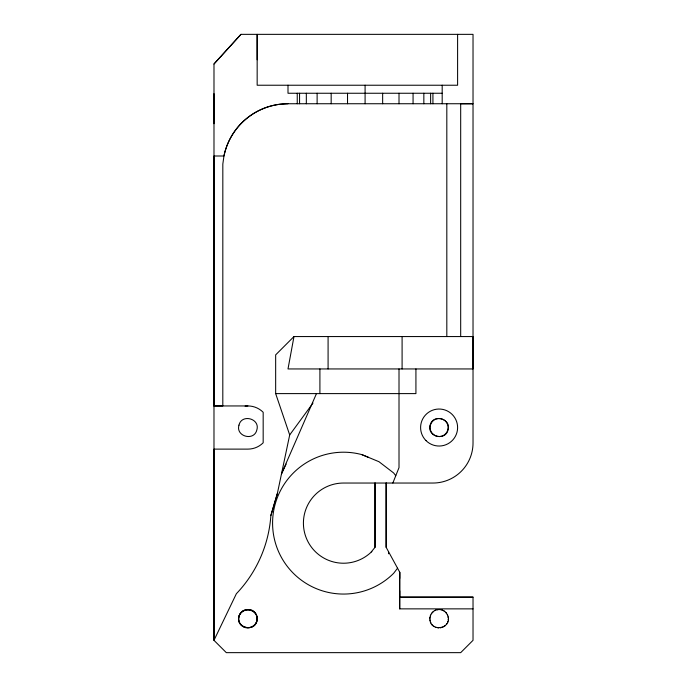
<?xml version="1.0" encoding="UTF-8"?>
<svg xmlns="http://www.w3.org/2000/svg" width="687" height="687" viewBox="0 0 687 687"><rect width="100%" height="100%" fill="white"/><g stroke="black" fill="none" stroke-linecap="round" stroke-linejoin="round"><path stroke-width="1.03" d="M473.025 597.14L399.688 597.166L473.025 597.14L473.025 640.318L460.685 652.65L226.324 652.65L213.983 640.318L236.371 593.723A125.841 125.841 0 0 0 270.867 515.533L277.359 493.498L289.691 434.948L275.659 393.608L275.659 354.878L293.976 336.561L473.025 336.561L473.025 368.945L287.999 368.945L293.976 336.561M319.91 393.608L319.91 368.945M375.033 547.324L375.033 483.038L375.033 547.324L371.255 551.936M386.154 547.324L386.154 483.038L386.154 547.324L399.705 572.151L399.705 608.862L473.025 608.862M399.01 368.945L399.01 467.624L392.844 483.038M399.688 597.166L399.705 572.151M415.927 368.945L415.927 393.608L275.659 393.608M430.131 620.679C428.782 615.612 432.776 610.142 437.928 609.549M429.925 619.897C431.032 632.289 451.282 628.751 448.079 616.78M388.507 553.782L388.524 551.661M429.933 617.484L429.933 618.283M448.267 619.975L448.276 619.167M430.354 615.93L430.569 615.157M447.847 621.529L447.632 622.302M270.867 515.533L277.368 493.498M316.475 393.608L281.524 473.738L286.144 464.077M431.384 613.757L431.78 613.07M446.825 623.693L446.421 624.389M289.691 434.948L312.989 403.08M397.55 568.209L393.66 573.284A70.924 70.924 0 0 1 274.998 541.485A70.924 70.924 0 0 1 361.86 454.622L368.498 457.362M213.975 63.994L240.957 34.35L473.025 34.35L473.025 442.952A40.086 40.086 0 0 1 432.93 483.038L343.509 483.038A40.086 40.086 0 0 0 306.471 538.471A40.086 40.086 0 0 0 371.856 551.481M240.974 34.35L213.992 63.994L213.983 640.318L213.975 449.118L247.904 449.118A21.589 21.589 0 0 0 263.173 442.797L263.173 412.269A21.589 21.589 0 0 0 245.087 406.129M432.93 611.928L433.497 611.37M445.27 625.522L444.704 626.089M434.897 610.563L435.592 610.168M443.304 626.888L442.608 627.291M437.155 609.755C442.213 608.407 447.692 612.409 448.276 617.553M441.045 627.703L440.273 627.901M439.543 609.558L440.341 609.558M438.658 627.901L437.859 627.892M442.188 93.252L287.999 93.252L287.999 85.231M287.999 103.746A65.351 65.351 0 0 0 223.953 156.001L213.975 156.001L213.983 405.948L247.904 405.948M213.983 405.948L222.811 405.948L222.828 164.047L223.953 156.001A65.368 65.368 0 0 1 279.884 104.244L287.999 103.737L473.025 103.737L460.685 103.771L460.685 336.561M441.904 609.987L442.677 610.193M436.305 627.471L435.532 627.265M361.86 454.622L378.966 461.707L393.66 472.974L395.772 475.73M444.068 611.009L444.764 611.413M434.132 626.45L433.445 626.046M445.897 612.555L446.464 613.122M432.303 624.904L431.745 624.328M447.263 614.522L447.666 615.217M430.938 622.929L430.543 622.233M399.705 572.314L399.705 578.48M399.705 596.986L399.705 590.811M257.17 59.795L257.161 34.35L257.161 85.231L457.602 85.231L457.602 34.35M446.816 103.771L446.816 336.561M442.188 85.231L442.188 103.737M432.93 93.252L432.93 103.737M430.62 93.252L430.62 103.737M423.845 93.252L423.845 103.737M413.067 93.252L413.067 103.737M402.093 336.561L402.093 368.945M399.705 597.14L399.705 608.862M399.01 93.252L399.01 103.737M382.65 93.252L382.65 103.737M365.089 85.231L365.089 103.737M347.528 93.252L347.528 103.737M331.168 93.252L331.168 103.737M328.085 336.561L328.085 368.945M317.119 93.252L317.119 103.737M306.333 93.252L306.333 103.737M299.558 93.252L299.558 103.737M297.248 93.252L297.248 103.737M213.983 93.638L213.992 123.72M238.973 616.333C235.564 631.25 260.296 631.473 256.844 616.333C252.344 601.563 230.875 613.963 241.369 625.273C247.629 631.8 259.368 625.015 256.844 616.333C254.679 607.548 241.128 607.548 238.973 616.333M238.973 425.141C235.461 436.503 254.199 441.526 256.844 429.925C260.356 418.563 241.609 413.54 238.973 425.141M430.165 425.141C426.653 436.503 445.399 441.526 448.036 429.925C451.548 418.563 432.81 413.54 430.165 425.141M239.291 615.758C234.842 626.707 253.297 633.036 256.517 621.701C260.966 610.743 242.511 604.414 239.291 615.758M426.017 440.616A18.506 18.506 0 0 0 456.975 432.321A18.506 18.506 0 0 0 434.313 409.658A18.506 18.506 0 0 0 426.017 440.616M432.947 434.158A9.043 9.043 0 0 0 447.915 429.555A9.043 9.043 0 0 0 436.443 418.89A9.043 9.043 0 0 0 432.947 434.158"/></g></svg>
